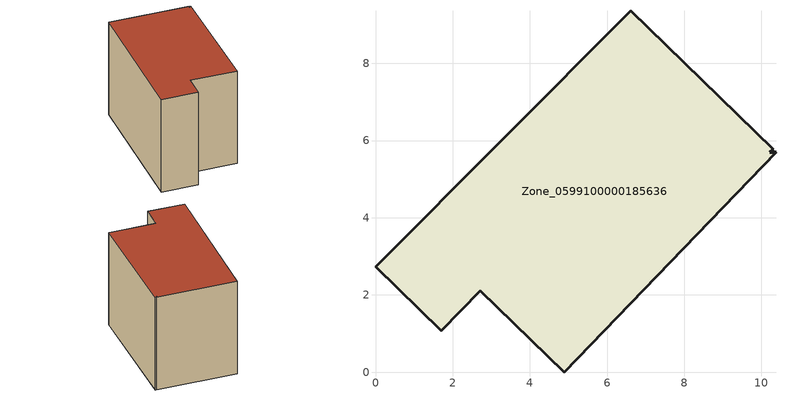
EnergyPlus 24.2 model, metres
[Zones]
Zone_0599100000185636
 floor ground (C_G): 10.38,5.7 4.89,0 2.72,2.11 1.71,1.07 0,2.73 6.61,9.36 10.31,5.77 10.21,5.7 z0
 wall outside (C_F): 6.61,9.36 0,2.73 1.71,1.07 2.72,2.11 4.89,0 10.38,5.7 10.21,5.7 10.31,5.77 6.61,9.36 z0:6.55
 roof outside (C_R): 4.89,0 10.38,5.7 10.21,5.7 10.31,5.77 6.61,9.36 0,2.73 1.71,1.07 2.72,2.11 z6.55
[BUILDING]
Pand.0599100000185636: North Axis=0; Terrain=City; Loads Convergence Tolerance Value=0.04; Temperature Convergence Tolerance Value=0.4; Solar Distribution=FullExterior; Maximum Number of Warmup Days=25; Minimum Number of Warmup Days=1
[Site:Location]
Rotterdam.The.Hague.AP_ZH_NLD Design_Conditions: Latitude=51.96; Longitude=4.45; Time Zone=1; Elevation=-4.5
[SITE:GROUNDTEMPERATURE:BUILDINGSURFACE]
18, 18, 18, 18, 18, 18, 18, 18, 18, 18, 18, 18
[MATERIAL] Thermal Absorptance=0.9; Solar Absorptance=0.7; Visible Absorptance=0.7
Name | Roughness | Thickness | Conductivity | Density | Specific Heat
G.TC.1946 | MediumSmooth | 0.15 | 1 | 540 | 1210
F.TC.1946 | Rough | 0.3 | 0.857143 | 1920 | 840
R.TC.1946 | MediumRough | 0.2 | 0.909091 | 1500 | 1000
[CONSTRUCTION]
C_G: G.TC.1946
C_F: F.TC.1946
C_R: R.TC.1946
[ZONE]
Zone_0599100000185636: Type=1; Multiplier=1; Ceiling Height=Autocalculate; Volume=Autocalculate; Floor Area=autocalculate; Part of Total Floor Area=Yes
[ZONEINFILTRATION:DESIGNFLOWRATE]
Infil_Zone_0599100000185636: Zone or ZoneList or Space or SpaceList=Zone_0599100000185636; Schedule=AlwaysOn; Design Flow Rate Calculation Method=Flow/Area; Flow Rate per Floor Area=0.003; Constant Term Coefficient=1; Temperature Term Coefficient=0; Velocity Term Coefficient=0; Velocity Squared Term Coefficient=0
[HVACTEMPLATE:ZONE:IDEALLOADSAIRSYSTEM]
Zone_0599100000185636: Maximum Heating Supply Air Temperature=50; Minimum Cooling Supply Air Temperature=13; Maximum Heating Supply Air Humidity Ratio=0.0156; Minimum Cooling Supply Air Humidity Ratio=0.0077; Heating Limit=NoLimit; Cooling Limit=NoLimit; Dehumidification Control Type=ConstantSensibleHeatRatio; Cooling Sensible Heat Ratio=0.7; Dehumidification Setpoint=60; Humidification Control Type=None; Humidification Setpoint=30; Outdoor Air Method=None; Outdoor Air Flow Rate per Person=0.00944; Outdoor Air Flow Rate per Zone Floor Area=0; Outdoor Air Flow Rate per Zone=0; Demand Controlled Ventilation Type=None; Outdoor Air Economizer Type=NoEconomizer; Heat Recovery Type=None; Sensible Heat Recovery Effectiveness=0.7; Latent Heat Recovery Effectiveness=0.65
[ZONECONTROL:THERMOSTAT]
ThermostatControl_Zone_0599100000185636: Zone or ZoneList=Zone_0599100000185636; Control Type Schedule=DualSetpointControlType; Control 1=Thermostat_Zone_0599100000185636; Temperature Difference Between Cutout And Setpoint=0
[THERMOSTATSETPOINT:DUALSETPOINT]
Thermostat_Zone_0599100000185636: Heating Setpoint Temperature Schedule=HeatingSetpoint_Zone_0599100000185636; Cooling Setpoint Temperature Schedule=CoolingSetpoint_Zone_0599100000185636
[SCHEDULE:COMPACT]
HeatingSetpoint_Zone_0599100000185636: Through: 12/31, For: AllDays, Until: 24:00, 21
CoolingSetpoint_Zone_0599100000185636: Through: 12/31, For: AllDays, Until: 24:00, 24
DualSetpointControlType: Through: 12/31, For: AllDays, Until: 24:00, 4
AlwaysOn: Through: 12/31, For: AllDays, Until: 24:00, 1
